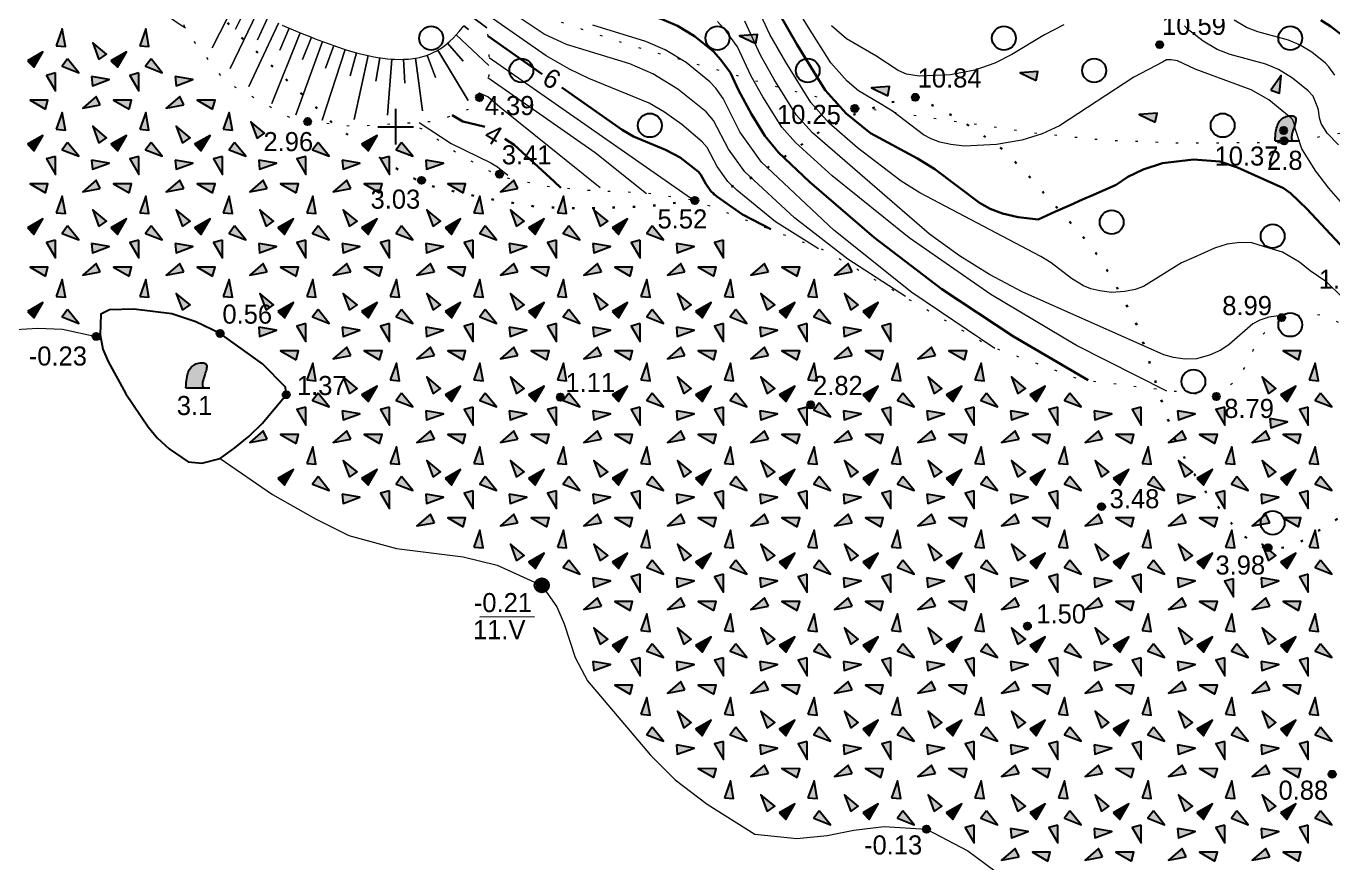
# Model space of a CAD drawing. Header units: feet. Extents: x 4395049 to 4395355, y 4911947 to 4912105.
# Drawn here: x 4395134.5 to 4395189.3, y 4911969.2 to 4912004.2 of the extents above; entities that cross this region are included whole.
import ezdxf
from ezdxf.enums import TextEntityAlignment as Align

# ---------------------------------------------------------------- set-up
doc = ezdxf.new("R2010")
doc.units = ezdxf.units.FT
doc.header["$MEASUREMENT"] = 0
doc.linetypes.add('g5_366', pattern=[0.85, 0.1, -0.75])
doc.layers.get('0').update_dxf_attribs({"color": 10, "linetype": 'CONTINUOUS', "lineweight": 0})
for name, color, linetype in [('02_Сетка', 7, 'CONTINUOUS'), ('11_Гидрография', 7, 'CONTINUOUS'), ('12_Рельеф', 7, 'CONTINUOUS'), ('13_Растительность', 7, 'CONTINUOUS'), ('19_Горизонтали', 7, 'CONTINUOUS'), ('61_Отметки высоты поверхности', 7, 'CONTINUOUS'), ('62_Отметки высот уреза воды и дна водоемов', 7, 'CONTINUOUS')]:
    doc.layers.add(name, color=color, linetype=linetype)
doc.styles.add('LIKE11', font='bm431.shx')
doc.styles.add('LIKE17', font='d431.shx')
doc.styles.add('LIKE36', font='pragmai.shx')

# ---------------------------------------------------------------- blocks, each defined once
blk = doc.blocks.new('g5_346')
blk.add_hatch(color=0).paths.add_polyline_path([(-0.375, 0), (-0.369, 0.104), (-0.361, 0.21), (-0.353, 0.299), (-0.341, 0.389), (-0.328, 0.465), (-0.313, 0.536), (-0.295, 0.599), (-0.276, 0.655), (-0.253, 0.71), (-0.224, 0.764), (-0.188, 0.818), (-0.144, 0.87), (-0.104, 0.907), (-0.06, 0.94), (-0.01, 0.971), (0.039, 0.993), (0.092, 1.013), (0.153, 1.029), (0.218, 1.041), (0.265, 1.046), (0.312, 1.046), (0.366, 1.041), (0.408, 1.029), (0.443, 1.011), (0.469, 0.986), (0.478, 0.971), (0.49, 0.941), (0.495, 0.904), (0.496, 0.872), (0.492, 0.833), (0.482, 0.774), (0.466, 0.712), (0.449, 0.654), (0.432, 0.601), (0.417, 0.553), (0.396, 0.489), (0.372, 0.417), (0.356, 0.362), (0.343, 0.318), (0.331, 0.269), (0.321, 0.221), (0.316, 0.188), (0.313, 0.153), (0.312, 0.121), (0.314, 0.093), (0.32, 0.067), (0.328, 0.047), (0.338, 0.029), (0.352, 0.015), (0.368, 0.004), (0.375, 0)])
at = {"color": 0}
for points in [[(-0.375, 0), (-0.369, 0.104), (-0.361, 0.21), (-0.353, 0.299), (-0.341, 0.389), (-0.328, 0.465), (-0.313, 0.536), (-0.295, 0.599), (-0.276, 0.655), (-0.253, 0.71), (-0.224, 0.764), (-0.188, 0.818), (-0.144, 0.87), (-0.104, 0.907), (-0.06, 0.94), (-0.01, 0.971), (0.039, 0.993), (0.092, 1.013), (0.153, 1.029), (0.218, 1.041), (0.265, 1.046), (0.312, 1.046), (0.366, 1.041), (0.408, 1.029), (0.443, 1.011), (0.469, 0.986), (0.478, 0.971), (0.49, 0.941), (0.495, 0.904), (0.496, 0.872), (0.492, 0.833), (0.482, 0.774), (0.466, 0.712), (0.449, 0.654), (0.432, 0.601), (0.417, 0.553), (0.396, 0.489), (0.372, 0.417), (0.356, 0.362), (0.343, 0.318), (0.331, 0.269), (0.321, 0.221), (0.316, 0.188), (0.313, 0.153), (0.312, 0.121), (0.314, 0.093), (0.32, 0.067), (0.328, 0.047), (0.338, 0.029), (0.352, 0.015), (0.368, 0.004), (0.375, 0)], [(-0.375, 0), (0.375, 0)], [(0.375, 0), (0.625, 0)]]:
    blk.add_lwpolyline(points, dxfattribs=at)
blk = doc.blocks.new('g5_368')
at = {"color": 92}
blk.add_circle((0, 0), 0.5, dxfattribs=at)
blk = doc.blocks.new('g5_348a')
blk.add_hatch(color=0).paths.add_polyline_path([(0.75, 0), (0.649, 0.375), (0, 0)])
at = {"color": 0}
blk.add_lwpolyline([(0.75, 0), (0.649, 0.375), (0, 0)], close=True, dxfattribs=at)
blk = doc.blocks.new('g5_330')
blk.add_hatch(color=0).paths.add_polyline_path([(-0.15, 0, 1), (0.15, 0, 1)])
at = {"color": 0}
blk.add_circle((0, 0), 0.15, dxfattribs=at)
blk = doc.blocks.new('g5_213')
h = blk.add_hatch(color=255)
edge = h.paths.add_edge_path()
edge.add_arc((0, 0), 0.263, 0, 360)
at = {"color": 92}
blk.add_circle((0, 0), 0.3, dxfattribs=at)
blk = doc.blocks.new('g5_012')
at = {"color": 92}
for points in [[(0, -1.5), (0, 1.5)], [(-1.5, 0), (1.5, 0)]]:
    blk.add_lwpolyline(points, dxfattribs=at)

msp = doc.modelspace()

# ---------------------------------------------------------------- linework, layer by layer
at = {"layer": '11_Гидрография', "color": 92, "linetype": 'Continuous', "lineweight": 20, "flags": 128}
for points in [[(4395094.139, 4912009.823), (4395098.169, 4912009.83), (4395099.396, 4912009.767), (4395101.117, 4912009.586), (4395107.955, 4912007.664), (4395110.351, 4912006.789), (4395116.843, 4912003.9), (4395120.98, 4912001.182), (4395126.24, 4911996.974), (4395127.572, 4911995.685), (4395129.19, 4911993.809), (4395130.143, 4911992.911), (4395131.634, 4911991.831), (4395133.047, 4911991.529), (4395134.086, 4911991.499), (4395135.001, 4911991.558), (4395136.039, 4911991.525), (4395137.45, 4911991.216), (4395137.659, 4911991.058)], [(4395142.639, 4911986.101), (4395144.843, 4911984.592), (4395146.641, 4911983.575), (4395148.038, 4911982.879), (4395150.04, 4911982.325), (4395152.822, 4911981.981), (4395154.246, 4911981.63), (4395156.122, 4911980.787), (4395156.747, 4911979.893), (4395157.064, 4911979.182), (4395157.522, 4911977.765), (4395158.034, 4911976.792), (4395160.678, 4911973.679), (4395161.712, 4911972.639), (4395163.046, 4911971.618), (4395165.052, 4911970.373), (4395166.815, 4911970.191), (4395168.084, 4911970.309), (4395169.19, 4911970.54), (4395170.465, 4911970.691), (4395172.239, 4911970.575), (4395173.98, 4911969.662), (4395175.109, 4911968.826)]]:
    msp.add_lwpolyline(points, dxfattribs=at)
at = {"layer": '11_Гидрография', "color": 7, "linetype": 'Continuous', "lineweight": 20, "flags": 128}
msp.add_lwpolyline([(4395153.523, 4911979.476), (4395155.821, 4911979.481)], dxfattribs=at)
at = {"layer": '12_Рельеф', "color": 7, "linetype": 'g5_366', "lineweight": 20, "flags": 128}
for points in [[(4395133.763, 4912020.132), (4395131.967, 4912019.231), (4395131.318, 4912018.322), (4395131.24, 4912017.27), (4395131.186, 4912016.402), (4395131.709, 4912015.034), (4395132.553, 4912013.944), (4395134.419, 4912012.902), (4395136.99, 4912012.264), (4395138.197, 4912011.739), (4395138.726, 4912010.991), (4395139.053, 4912009.702), (4395139.609, 4912006.995), (4395141.402, 4912003.746), (4395142.847, 4912001.902), (4395145.711, 4912000.303), (4395148.239, 4912000.019), (4395151.748, 4912000.238), (4395153.129, 4912000.767), (4395153.916, 4912002.134), (4395153.916, 4912003.295), (4395153.715, 4912005.451)], [(4395153.715, 4912005.451), (4395159.955, 4912003.372), (4395166.273, 4912001.589), (4395169.461, 4912000.809), (4395176.996, 4911999.713), (4395179.713, 4911999.44), (4395182.867, 4911999.323), (4395187.311, 4911999.341), (4395190.398, 4911999.868), (4395191.489, 4912000.143), (4395194.423, 4912001.222), (4395195.444, 4912001.989), (4395196.607, 4912003.286), (4395197.292, 4912003.873), (4395198.408, 4912004.457), (4395200.063, 4912004.249), (4395200.634, 4912004.044), (4395201.199, 4912003.658), (4395201.885, 4912003.008), (4395201.123, 4912000.879), (4395200.109, 4911999.592), (4395198.932, 4911998.614), (4395197.68, 4911997.409), (4395196.442, 4911995.443), (4395196.055, 4911993.348), (4395196.013, 4911992.581), (4395196.152, 4911991.728), (4395196.534, 4911990.581), (4395197.901, 4911989.933), (4395198.958, 4911989.717), (4395201.08, 4911989.702), (4395202.611, 4911989.465), (4395212.57, 4911986.127), (4395222.397, 4911982.401), (4395227.261, 4911980.392)], [(4395227.057, 4911971.407), (4395219.829, 4911971.791), (4395215.03, 4911972.264), (4395209.812, 4911973.075), (4395208.274, 4911973.514), (4395206.176, 4911974.332), (4395204.642, 4911975.751), (4395203.728, 4911976.942), (4395203.022, 4911978.058), (4395202.108, 4911979.249), (4395200.574, 4911980.668), (4395198.452, 4911981.344), (4395196.833, 4911981.51), (4395195.401, 4911981.543), (4395193.837, 4911981.819), (4395191.821, 4911982.712), (4395190.865, 4911984.399), (4395190.367, 4911985.687), (4395190.135, 4911986.885), (4395189.687, 4911990.248), (4395189.711, 4911990.599), (4395189.838, 4911991.067), (4395189.858, 4911991.311), (4395189.791, 4911991.647), (4395189.189, 4911991.952), (4395188.726, 4911992.107), (4395188.297, 4911992.146), (4395187.121, 4911992.002), (4395186.335, 4911991.297), (4395185.921, 4911990.637), (4395185.628, 4911989.998), (4395185.2, 4911989.358), (4395184.386, 4911988.697), (4395178.707, 4911989.393), (4395174.874, 4911990.805), (4395167.979, 4911994.807), (4395162.534, 4911996.91), (4395160.511, 4911997.214), (4395157.79, 4911997.343), (4395156.346, 4911997.491), (4395154.349, 4911997.912), (4395152.745, 4911998.779), (4395151.232, 4911999.81), (4395150.667, 4912000.161)]]:
    msp.add_lwpolyline(points, dxfattribs=at)
at = {"layer": '12_Рельеф', "color": 7, "linetype": 'Continuous', "lineweight": 20, "ltscale": 0.5, "flags": 128}
for points in [[(4395143.294, 4912005.211), (4395142.31, 4912003.301), (4395143.294, 4912005.211)], [(4395143.738, 4912004.982), (4395143.291, 4912004.088), (4395143.738, 4912004.982)], [(4395144.183, 4912004.754), (4395143.061, 4912002.438), (4395144.183, 4912004.754)], [(4395145.088, 4912004.329), (4395143.844, 4912001.679), (4395145.088, 4912004.329)], [(4395144.635, 4912004.541), (4395144.21, 4912003.636), (4395144.635, 4912004.541)], [(4395153.157, 4912004.622), (4395153.814, 4912004.14), (4395153.157, 4912004.622)], [(4395145.245, 4912004.255), (4395145.544, 4912004.125), (4395145.146, 4912003.208), (4395145.544, 4912004.125), (4395145.878, 4912003.98), (4395146.004, 4912003.929), (4395144.808, 4912000.967), (4395146.004, 4912003.929), (4395146.468, 4912003.742), (4395146.094, 4912002.814), (4395146.468, 4912003.742), (4395146.627, 4912003.678), (4395146.936, 4912003.565), (4395145.813, 4912000.489), (4395146.936, 4912003.565), (4395147.405, 4912003.393), (4395147.062, 4912002.454), (4395147.405, 4912003.393), (4395147.52, 4912003.352), (4395147.88, 4912003.236), (4395146.926, 4912000.268), (4395147.88, 4912003.236), (4395148.007, 4912003.195), (4395148.36, 4912003.097), (4395148.092, 4912002.133), (4395148.36, 4912003.097), (4395148.528, 4912003.05), (4395148.846, 4912002.98), (4395148.254, 4912000.303), (4395148.846, 4912002.98), (4395149.082, 4912002.928), (4395149.337, 4912002.885), (4395149.172, 4912001.899), (4395149.337, 4912002.885), (4395149.365, 4912002.88), (4395149.654, 4912002.844), (4395149.834, 4912002.831), (4395149.658, 4912000.481), (4395149.834, 4912002.831), (4395149.947, 4912002.822), (4395150.244, 4912002.817), (4395150.333, 4912002.822), (4395150.384, 4912001.823), (4395150.333, 4912002.822), (4395150.544, 4912002.833), (4395150.83, 4912002.87), (4395151.119, 4912000.669), (4395150.83, 4912002.87), (4395150.844, 4912002.872), (4395150.992, 4912002.902), (4395151.14, 4912002.939), (4395151.287, 4912002.985), (4395151.314, 4912002.995), (4395151.663, 4912002.058), (4395151.314, 4912002.995), (4395151.433, 4912003.039), (4395151.577, 4912003.103), (4395151.719, 4912003.177), (4395151.766, 4912003.205), (4395153.037, 4912001.1), (4395151.766, 4912003.205), (4395151.86, 4912003.261), (4395151.998, 4912003.357), (4395152.134, 4912003.462), (4395152.173, 4912003.495), (4395152.825, 4912002.737), (4395152.173, 4912003.495), (4395152.269, 4912003.578), (4395152.402, 4912003.704), (4395152.532, 4912003.843), (4395153.904, 4912002.562), (4395152.532, 4912003.843), (4395152.666, 4912003.987), (4395152.857, 4912004.222), (4395153.051, 4912004.064), (4395152.857, 4912004.222)]]:
    msp.add_lwpolyline(points, dxfattribs=at)
at = {"layer": '12_Рельеф', "color": 250, "linetype": 'Continuous', "elevation": 0.562}
msp.add_lwpolyline([(4395142.642, 4911991.339), (4395141.629, 4911991.831), (4395140.624, 4911992.157), (4395139.03, 4911992.352), (4395138.006, 4911992.326), (4395137.652, 4911992.148), (4395137.618, 4911991.285), (4395137.728, 4911990.679), (4395137.959, 4911990.17), (4395138.693, 4911988.807), (4395139.627, 4911987.427), (4395140.005, 4911986.962), (4395140.515, 4911986.508), (4395141.3, 4911985.96), (4395141.873, 4911985.911), (4395142.639, 4911986.101), (4395143.265, 4911986.546), (4395143.856, 4911987.036), (4395144.412, 4911987.57), (4395145.416, 4911988.772), (4395145.384, 4911989.087), (4395144.423, 4911990.07)], close=True, dxfattribs=at)
at = {"layer": '13_Растительность', "color": 92, "linetype": 'g5_366', "lineweight": 30, "elevation": 20.917, "flags": 128}
msp.add_lwpolyline([(4395271.786, 4911987.99), (4395271.436, 4911986.637), (4395271.164, 4911985.278), (4395270.971, 4911983.914), (4395270.856, 4911982.545), (4395270.801, 4911981.51), (4395270.82, 4911981.169), (4395271.091, 4911980.145), (4395271.633, 4911978.808), (4395272.606, 4911977.219), (4395273.53, 4911975.878), (4395273.959, 4911974.964), (4395274.197, 4911974.261), (4395274.495, 4911972.861), (4395274.494, 4911972.434), (4395274.4, 4911971.841), (4395274.213, 4911971.647), (4395274.059, 4911971.534), (4395273.485, 4911971.251), (4395272.762, 4911970.911), (4395272.076, 4911970.78), (4395271.271, 4911970.818), (4395270.631, 4911970.852), (4395270.443, 4911970.89), (4395270.19, 4911970.984), (4395269.843, 4911971.392), (4395269.635, 4911971.711), (4395269.178, 4911972.892), (4395269.021, 4911973.814), (4395268.975, 4911974.504), (4395269.037, 4911976.014), (4395268.908, 4911977.223), (4395268.817, 4911977.613), (4395268.353, 4911978.795), (4395268.138, 4911979.107), (4395267.772, 4911979.496), (4395266.961, 4911979.658), (4395266.373, 4911979.679), (4395264.427, 4911979.346), (4395263.096, 4911978.992), (4395262.147, 4911978.634), (4395260.391, 4911977.65), (4395259.076, 4911976.809), (4395258.05, 4911976.231), (4395254.867, 4911974.897), (4395249.22, 4911973.312), (4395247.333, 4911972.891), (4395241.967, 4911972.03), (4395240.317, 4911971.944), (4395238.566, 4911971.943), (4395237.991, 4911971.988), (4395236.399, 4911972.377), (4395235.249, 4911972.746), (4395234.3, 4911973.13), (4395232.835, 4911973.868), (4395231.823, 4911974.521), (4395231.077, 4911975.302), (4395230.587, 4911975.931), (4395229.884, 4911977.092), (4395229.341, 4911978.15), (4395228.586, 4911979.253), (4395227.868, 4911980.061), (4395227.246, 4911980.546), (4395226.382, 4911980.829), (4395225.754, 4911980.981), (4395223.636, 4911981.174), (4395222.065, 4911981.064), (4395220.916, 4911980.899), (4395218.524, 4911980.404), (4395217.011, 4911980.313), (4395215.899, 4911980.373), (4395213.816, 4911980.765), (4395213.234, 4911981.015), (4395212.48, 4911981.488), (4395212.304, 4911981.907), (4395212.225, 4911982.22), (4395212.201, 4911983.301), (4395212.325, 4911984.076), (4395212.475, 4911984.636), (4395212.95, 4911985.816), (4395213.219, 4911986.825), (4395213.271, 4911987.165), (4395213.276, 4911988.244), (4395213.217, 4911988.565), (4395213.086, 4911989.004), (4395212.792, 4911989.335), (4395212.555, 4911989.543), (4395211.675, 4911990.107), (4395210.554, 4911990.721), (4395209.469, 4911991.054), (4395207.155, 4911991.581), (4395206.383, 4911991.708), (4395202.183, 4911991.82), (4395200.677, 4911991.694), (4395198.966, 4911991.355), (4395197.17, 4911990.942), (4395196.599, 4911990.738), (4395195.426, 4911989.99), (4395193.982, 4911988.763), (4395192.424, 4911986.875), (4395191.169, 4911985.127), (4395190.229, 4911984.183), (4395189.464, 4911983.572), (4395187.861, 4911982.577), (4395187.33, 4911982.395), (4395186.552, 4911982.265), (4395185.771, 4911982.687), (4395185.274, 4911983.077), (4395183.928, 4911984.718), (4395183.129, 4911985.969), (4395182.635, 4911986.946), (4395181.92, 4911989.007), (4395181.443, 4911990.629), (4395180.996, 4911991.824), (4395179.987, 4911993.704), (4395179.129, 4911995.021), (4395176.361, 4911998.112), (4395175.303, 4911999.165), (4395173.911, 4912000.115), (4395172.72, 4912000.803), (4395172.335, 4912000.963), (4395171.774, 4912001.131), (4395171.158, 4912001.089), (4395170.725, 4912001.019), (4395169.346, 4912000.577), (4395167.748, 4911999.776), (4395166.439, 4911998.831), (4395164.881, 4911997.842), (4395163.552, 4911997.242), (4395162.534, 4911996.91), (4395160.467, 4911996.652), (4395157.632, 4911996.574), (4395155.867, 4911996.649), (4395153.859, 4911996.983), (4395151.758, 4911997.433), (4395151.085, 4911997.652), (4395149.781, 4911998.391), (4395148.112, 4911999.568), (4395147.402, 4912000.113), (4395143.311, 4912003.95), (4395142.164, 4912005.219), (4395140.638, 4912007.081), (4395139.946, 4912008.767), (4395139.28, 4912010.814), (4395138.676, 4912012.08), (4395137.923, 4912013.072), (4395136.684, 4912014.059), (4395135.742, 4912014.64), (4395134.304, 4912015.345), (4395132.478, 4912016.377), (4395131.46, 4912016.766), (4395130.007, 4912016.781), (4395129.319, 4912016.925), (4395127.956, 4912017.398), (4395126.755, 4912017.947), (4395125.411, 4912019.24), (4395124.115, 4912020.416), (4395122.864, 4912021.239), (4395120.604, 4912022.483), (4395119.592, 4912023.625), (4395119.237, 4912024.35), (4395116.664, 4912026.701), (4395116.363, 4912026.931), (4395115.364, 4912028.426), (4395114.457, 4912029.978), (4395113.643, 4912031.585), (4395112.922, 4912033.249), (4395112.293, 4912034.969)], dxfattribs=at)
at = {"layer": '19_Горизонтали', "color": 32, "linetype": 'Continuous', "lineweight": 20, "flags": 128}
for points, elevation in [([(4395134.532, 4912012.874), (4395134.56, 4912012.839), (4395135.306, 4912011.874), (4395139.027, 4912005.96), (4395139.232, 4912005.529), (4395139.284, 4912005.464), (4395140.111, 4912004.867), (4395140.965, 4912004.273), (4395141.188, 4912004.133)], 3.5), ([(4395189.595, 4911996.871), (4395189.096, 4911997.425), (4395188.56, 4911998.14), (4395187.972, 4911999.077), (4395187.692, 4911999.929), (4395187.648, 4912000.131), (4395187.571, 4912000.302), (4395187.525, 4912000.353), (4395186.581, 4912001.119), (4395185.842, 4912001.539), (4395183.503, 4912002.403), (4395182.761, 4912002.76), (4395182.487, 4912002.798), (4395182.298, 4912002.796), (4395182.13, 4912002.703), (4395180.925, 4912002.07), (4395177.814, 4912000.039), (4395177.089, 4911999.695), (4395176.235, 4911999.431), (4395175.177, 4911999.256), (4395173.84, 4911999.177), (4395173.257, 4911999.249), (4395172.797, 4911999.355), (4395172.43, 4911999.493), (4395172.121, 4911999.663), (4395170.816, 4912000.643), (4395170.309, 4912000.959), (4395169.389, 4912001.496), (4395168.915, 4912001.899), (4395168.234, 4912002.667), (4395167.302, 4912004.159), (4395165.631, 4912006.864)], 10.5), ([(4395189.617, 4911992.906), (4395189.022, 4911993.484), (4395188.317, 4911993.961), (4395187.866, 4911994.318), (4395187.159, 4911994.741), (4395186.356, 4911994.987), (4395185.871, 4911995.136), (4395185.376, 4911995.153), (4395184.835, 4911995.084), (4395184.31, 4911994.906), (4395183.447, 4911994.524), (4395182.93, 4911994.299), (4395181.336, 4911993.305), (4395180.988, 4911993.18), (4395180.553, 4911993.095), (4395179.999, 4911993.057), (4395179.508, 4911993.118), (4395179.122, 4911993.209), (4395178.814, 4911993.327), (4395178.319, 4911993.643), (4395177.458, 4911994.295), (4395177.028, 4911994.556), (4395171.965, 4911997.227), (4395171.182, 4911997.714), (4395169.345, 4911999.115), (4395168.168, 4912000.146), (4395167.391, 4912001.008), (4395166.344, 4912002.702), (4395165.679, 4912003.864), (4395164.925, 4912005.501)], 9.5), ([(4395167.711, 4911994.877), (4395165.92, 4911996.012), (4395164.297, 4911997.341), (4395163.917, 4911997.704), (4395163.469, 4911998.332), (4395163.056, 4911999.121), (4395162.844, 4911999.367), (4395161.996, 4912000.085), (4395161.27, 4912000.606), (4395160.627, 4912000.979), (4395158.096, 4912002.013), (4395157.278, 4912002.411), (4395156.308, 4912002.966), (4395153.783, 4912004.727)], 6.5), ([(4395171.355, 4911992.889), (4395168.95, 4911994.447), (4395166.707, 4911996.188), (4395164.626, 4911998.111), (4395163.948, 4911999.061), (4395163.323, 4912000.253), (4395163.003, 4912000.625), (4395161.82, 4912001.577), (4395160.77, 4912002.213), (4395159.814, 4912002.625), (4395157.16, 4912003.438), (4395156.227, 4912003.873), (4395155.209, 4912004.545)], 7), ([(4395182.305, 4911988.923), (4395178.527, 4911990.83), (4395174.933, 4911992.969), (4395171.522, 4911995.34), (4395168.295, 4911997.944), (4395166.751, 4911999.332), (4395166.174, 4911999.982), (4395165.385, 4912001.246), (4395164.888, 4912002.115), (4395164.324, 4912003.341), (4395163.852, 4912003.996), (4395163.48, 4912004.4)], 8.5), ([(4395187.185, 4911992.01), (4395187.122, 4911992.065), (4395187.083, 4911992.086), (4395186.586, 4911992.02), (4395186.206, 4911991.902), (4395185.911, 4911991.742), (4395184.929, 4911990.871), (4395184.572, 4911990.644), (4395184.106, 4911990.434), (4395183.559, 4911990.277), (4395183.079, 4911990.256), (4395182.593, 4911990.331), (4395182.192, 4911990.444), (4395176.251, 4911993.083), (4395174.882, 4911993.811), (4395173.627, 4911994.59), (4395172.372, 4911995.497), (4395167.459, 4911999.739), (4395166.78, 4912000.493), (4395165.865, 4912001.974), (4395165.284, 4912002.989), (4395164.624, 4912004.421)], 9), ([(4395189.352, 4912002.16), (4395189.097, 4912002.509), (4395188.955, 4912002.661), (4395188.383, 4912003.12), (4395187.876, 4912003.424), (4395187.415, 4912003.617), (4395186.119, 4912003.969), (4395185.654, 4912004.157), (4395185.139, 4912004.454)], 11.5), ([(4395175.107, 4911990.711), (4395171.62, 4911993.06), (4395168.362, 4911995.662), (4395165.334, 4911998.518), (4395164.427, 4911999.789), (4395163.722, 4912001.18), (4395163.409, 4912001.615), (4395163.162, 4912001.884), (4395162.168, 4912002.683), (4395161.286, 4912003.217), (4395160.483, 4912003.564), (4395158.254, 4912004.246)], 7.5), ([(4395178.001, 4912004.262), (4395177.182, 4912003.852), (4395175.811, 4912003.018), (4395175.102, 4912002.653), (4395174.273, 4912002.36), (4395173.246, 4912002.171), (4395171.941, 4912002.113), (4395171.407, 4912002.205), (4395171.057, 4912002.35), (4395170.114, 4912002.967), (4395168.888, 4912003.677), (4395168.26, 4912004.217)], 11), ([(4395189.503, 4911999.235), (4395189.027, 4911999.732), (4395188.781, 4912000.129), (4395188.705, 4912000.364), (4395188.67, 4912000.691), (4395188.64, 4912000.787), (4395188.437, 4912001.274), (4395188.24, 4912001.507), (4395187.579, 4912002.037), (4395186.993, 4912002.388), (4395186.461, 4912002.612), (4395184.964, 4912003.019), (4395184.426, 4912003.236), (4395183.832, 4912003.578), (4395183.16, 4912004.096), (4395183.052, 4912004.222)], 11), ([(4395162.426, 4911996.918), (4395162.443, 4911996.922), (4395162.436, 4911996.952), (4395162.346, 4911996.999), (4395153.916, 4912002.88)], 5.5), ([(4395160.508, 4911997.182), (4395158.353, 4911998.907), (4395153.862, 4912002.04)], 5), ([(4395158.574, 4911997.443), (4395154.361, 4912000.815), (4395153.862, 4912001.246), (4395153.518, 4912001.402), (4395153.494, 4912001.401)], 4.5), ([(4395150.981, 4912000.177), (4395152.328, 4911999.293), (4395153.992, 4911998.48), (4395154.27, 4911998.312), (4395154.705, 4911997.964)], 3.5)]:
    msp.add_lwpolyline(points, dxfattribs=dict(at, elevation=elevation))
at = {"layer": '19_Горизонтали', "color": 32, "linetype": 'Continuous', "lineweight": 30, "flags": 128}
for points, elevation in [([(4395179.018, 4911989.387), (4395175.881, 4911991.208), (4395172.889, 4911993.2), (4395170.042, 4911995.362), (4395167.339, 4911997.695), (4395166.042, 4911998.925), (4395165.469, 4911999.612), (4395164.906, 4912000.517), (4395164.362, 4912001.525), (4395164.023, 4912002.26), (4395163.63, 4912002.806), (4395163.321, 4912003.142), (4395162.516, 4912003.789), (4395161.802, 4912004.222), (4395161.152, 4912004.502), (4395159.347, 4912005.055), (4395158.712, 4912005.351), (4395158.642, 4912005.4)], 8), ([(4395190.377, 4911994.216), (4395188.178, 4911996.562), (4395187.488, 4911997.22), (4395187.197, 4911997.418), (4395185.987, 4911997.965), (4395185.267, 4911998.292), (4395184.535, 4911998.543), (4395183.432, 4911998.623), (4395182.13, 4911998.47), (4395181.315, 4911998.207), (4395180.684, 4911997.899), (4395180.182, 4911997.569), (4395179.244, 4911997.151), (4395178.774, 4911996.943), (4395178.255, 4911996.711), (4395177.649, 4911996.442), (4395176.919, 4911996.117), (4395176.084, 4911996.215), (4395175.428, 4911996.365), (4395174.903, 4911996.565), (4395174.463, 4911996.813), (4395172.595, 4911998.224), (4395171.864, 4911998.668), (4395169.893, 4911999.733), (4395168.876, 4912000.553), (4395168.002, 4912001.524), (4395166.823, 4912003.431), (4395166.075, 4912004.738)], 10), ([(4395189.669, 4912003.815), (4395189.186, 4912004.202), (4395188.758, 4912004.459)], 12), ([(4395156.14, 4912002.205), (4395153.87, 4912003.789)], 6), ([(4395165.724, 4911995.711), (4395164.529, 4911996.315), (4395163.458, 4911997.081), (4395163.209, 4911997.297), (4395162.99, 4911997.604), (4395162.788, 4911997.989), (4395162.685, 4911998.109), (4395161.917, 4911998.713), (4395161.31, 4911999.03), (4395159.969, 4911999.594), (4395159.496, 4911999.865), (4395156.955, 4912001.637)], 6), ([(4395152.367, 4912000.475), (4395152.81, 4912000.223), (4395153.697, 4912000.005), (4395153.734, 4911999.989)], 4), ([(4395154.577, 4911999.487), (4395154.969, 4911999.245), (4395156.639, 4911997.703), (4395156.919, 4911997.434)], 4)]:
    msp.add_lwpolyline(points, dxfattribs=dict(at, elevation=elevation))

# ---------------------------------------------------------------- block references
at = {"layer": '02_Сетка', "linetype": 'Continuous', "lineweight": 20, "xscale": 0.5, "yscale": 0.5, "zscale": 0.5}
msp.add_blockref('g5_012', (4395150, 4912000), dxfattribs=at)
at = {"layer": '12_Рельеф', "color": 7, "linetype": 'Continuous', "lineweight": 20}
for p, rotation in [((4395136.03, 4912004.095), 249.9999999999999), ((4395139.53, 4912004.095), 249.9999999999999), ((4395137.305, 4912003.515), 290.56), ((4395135.22, 4912003.135), 209.7399999999999), ((4395136.72, 4912002.26), 128.91), ((4395138.72, 4912003.135), 209.7399999999999), ((4395140.22, 4912002.26), 128.91), ((4395135.74, 4912001.5), 90), ((4395138, 4912001.975), 170.11), ((4395139.24, 4912001.5), 90), ((4395141.5, 4912001.975), 170.11), ((4395134.68, 4912001.11), 329.91), ((4395136.885, 4912000.775), 10.62), ((4395138.18, 4912001.11), 329.91), ((4395140.385, 4912000.775), 10.62), ((4395141.68, 4912001.11), 329.91), ((4395136.03, 4912000.595), 249.9999999999999), ((4395139.53, 4912000.595), 249.9999999999999), ((4395143.03, 4912000.595), 249.9999999999999), ((4395137.305, 4912000.015), 290.56), ((4395140.805, 4912000.015), 290.56), ((4395143.927, 4912000.208), 290.56), ((4395135.22, 4911999.635), 209.7399999999999), ((4395138.72, 4911999.635), 209.7399999999999), ((4395142.22, 4911999.635), 209.7399999999999), ((4395149.22, 4911999.635), 209.7399999999999), ((4395136.72, 4911998.76), 128.91), ((4395140.22, 4911998.76), 128.91), ((4395143.72, 4911998.76), 128.91), ((4395147.22, 4911998.76), 128.91), ((4395150.72, 4911998.76), 128.91), ((4395135.74, 4911998), 90), ((4395138, 4911998.475), 170.11), ((4395139.24, 4911998), 90), ((4395141.5, 4911998.475), 170.11), ((4395142.74, 4911998), 90), ((4395145, 4911998.475), 170.11), ((4395146.24, 4911998), 90), ((4395148.5, 4911998.475), 170.11), ((4395149.74, 4911998), 90), ((4395152, 4911998.475), 170.11), ((4395134.68, 4911997.61), 329.91), ((4395136.885, 4911997.275), 10.62), ((4395138.18, 4911997.61), 329.91), ((4395140.385, 4911997.275), 10.62), ((4395141.68, 4911997.61), 329.91), ((4395143.885, 4911997.275), 10.62), ((4395145.18, 4911997.61), 329.91), ((4395147.385, 4911997.275), 10.62), ((4395148.68, 4911997.61), 329.91), ((4395152.18, 4911997.61), 329.91), ((4395154.385, 4911997.275), 10.62), ((4395136.03, 4911997.095), 249.9999999999999), ((4395137.305, 4911996.515), 290.56), ((4395139.53, 4911997.095), 249.9999999999999), ((4395140.805, 4911996.515), 290.56), ((4395143.03, 4911997.095), 249.9999999999999), ((4395144.305, 4911996.515), 290.56), ((4395146.53, 4911997.095), 249.9999999999999), ((4395147.805, 4911996.515), 290.56), ((4395151.305, 4911996.515), 290.56), ((4395153.53, 4911997.095), 249.9999999999999), ((4395154.805, 4911996.515), 290.56), ((4395157.03, 4911997.095), 249.9999999999999), ((4395158.305, 4911996.515), 290.56), ((4395135.22, 4911996.135), 209.7399999999999), ((4395138.72, 4911996.135), 209.7399999999999), ((4395142.22, 4911996.135), 209.7399999999999), ((4395145.72, 4911996.135), 209.7399999999999), ((4395149.22, 4911996.135), 209.7399999999999), ((4395152.72, 4911996.135), 209.7399999999999), ((4395156.22, 4911996.135), 209.7399999999999), ((4395159.72, 4911996.135), 209.7399999999999), ((4395136.72, 4911995.26), 128.91), ((4395140.22, 4911995.26), 128.91), ((4395143.72, 4911995.26), 128.91), ((4395147.22, 4911995.26), 128.91), ((4395150.72, 4911995.26), 128.91), ((4395154.22, 4911995.26), 128.91), ((4395157.72, 4911995.26), 128.91), ((4395161.22, 4911995.26), 128.91), ((4395135.74, 4911994.5), 90), ((4395138, 4911994.975), 170.11), ((4395139.24, 4911994.5), 90), ((4395141.5, 4911994.975), 170.11), ((4395142.74, 4911994.5), 90), ((4395145, 4911994.975), 170.11), ((4395146.24, 4911994.5), 90), ((4395148.5, 4911994.975), 170.11), ((4395149.74, 4911994.5), 90), ((4395152, 4911994.975), 170.11), ((4395153.24, 4911994.5), 90), ((4395155.5, 4911994.975), 170.11), ((4395156.74, 4911994.5), 90), ((4395159, 4911994.975), 170.11), ((4395160.24, 4911994.5), 90), ((4395162.5, 4911994.975), 170.11), ((4395163.74, 4911994.5), 90), ((4395134.68, 4911994.11), 329.91), ((4395136.885, 4911993.775), 10.62), ((4395138.18, 4911994.11), 329.91), ((4395140.385, 4911993.775), 10.62), ((4395141.68, 4911994.11), 329.91), ((4395143.885, 4911993.775), 10.62), ((4395145.18, 4911994.11), 329.91), ((4395147.385, 4911993.775), 10.62), ((4395148.68, 4911994.11), 329.91), ((4395150.885, 4911993.775), 10.62), ((4395152.18, 4911994.11), 329.91), ((4395154.385, 4911993.775), 10.62), ((4395155.68, 4911994.11), 329.91), ((4395157.885, 4911993.775), 10.62), ((4395159.18, 4911994.11), 329.91), ((4395161.385, 4911993.775), 10.62), ((4395162.68, 4911994.11), 329.91), ((4395164.885, 4911993.775), 10.62), ((4395166.18, 4911994.11), 329.91), ((4395168.385, 4911993.775), 10.62), ((4395136.03, 4911993.595), 249.9999999999999), ((4395139.53, 4911993.595), 249.9999999999999), ((4395143.03, 4911993.595), 249.9999999999999), ((4395146.53, 4911993.595), 249.9999999999999), ((4395150.03, 4911993.595), 249.9999999999999), ((4395153.53, 4911993.595), 249.9999999999999), ((4395157.03, 4911993.595), 249.9999999999999), ((4395160.53, 4911993.595), 249.9999999999999), ((4395164.03, 4911993.595), 249.9999999999999), ((4395167.53, 4911993.595), 249.9999999999999), ((4395140.805, 4911993.015), 290.56), ((4395144.305, 4911993.015), 290.56), ((4395147.805, 4911993.015), 290.56), ((4395151.305, 4911993.015), 290.56), ((4395154.805, 4911993.015), 290.56), ((4395158.305, 4911993.015), 290.56), ((4395161.805, 4911993.015), 290.56), ((4395165.305, 4911993.015), 290.56), ((4395168.805, 4911993.015), 290.56), ((4395135.22, 4911992.635), 209.7399999999999), ((4395136.72, 4911991.76), 128.91), ((4395145.72, 4911992.635), 209.7399999999999), ((4395147.22, 4911991.76), 128.91), ((4395149.22, 4911992.635), 209.7399999999999), ((4395150.72, 4911991.76), 128.91), ((4395152.72, 4911992.635), 209.7399999999999), ((4395154.22, 4911991.76), 128.91), ((4395156.22, 4911992.635), 209.7399999999999), ((4395157.72, 4911991.76), 128.91), ((4395159.72, 4911992.635), 209.7399999999999), ((4395161.22, 4911991.76), 128.91), ((4395163.22, 4911992.635), 209.7399999999999), ((4395164.72, 4911991.76), 128.91), ((4395166.72, 4911992.635), 209.7399999999999), ((4395168.22, 4911991.76), 128.91), ((4395170.22, 4911992.635), 209.7399999999999), ((4395146.24, 4911991), 90), ((4395149.74, 4911991), 90), ((4395153.24, 4911991), 90), ((4395156.74, 4911991), 90), ((4395160.24, 4911991), 90), ((4395163.74, 4911991), 90), ((4395167.24, 4911991), 90), ((4395170.74, 4911991), 90), ((4395145, 4911991.475), 170.11), ((4395148.5, 4911991.475), 170.11), ((4395152, 4911991.475), 170.11), ((4395155.5, 4911991.475), 170.11), ((4395159, 4911991.475), 170.11), ((4395162.5, 4911991.475), 170.11), ((4395166, 4911991.475), 170.11), ((4395169.5, 4911991.475), 170.11), ((4395145.18, 4911990.61), 329.91), ((4395147.385, 4911990.275), 10.62), ((4395148.68, 4911990.61), 329.91), ((4395150.885, 4911990.275), 10.62), ((4395152.18, 4911990.61), 329.91), ((4395154.385, 4911990.275), 10.62), ((4395155.68, 4911990.61), 329.91), ((4395157.885, 4911990.275), 10.62), ((4395159.18, 4911990.61), 329.91), ((4395161.385, 4911990.275), 10.62), ((4395162.68, 4911990.61), 329.91), ((4395164.885, 4911990.275), 10.62), ((4395166.18, 4911990.61), 329.91), ((4395168.385, 4911990.275), 10.62), ((4395169.68, 4911990.61), 329.91), ((4395171.885, 4911990.275), 10.62), ((4395173.18, 4911990.61), 329.91), ((4395187.18, 4911990.61), 329.91), ((4395146.53, 4911990.095), 249.9999999999999), ((4395150.03, 4911990.095), 249.9999999999999), ((4395153.53, 4911990.095), 249.9999999999999), ((4395157.03, 4911990.095), 249.9999999999999), ((4395160.53, 4911990.095), 249.9999999999999), ((4395164.03, 4911990.095), 249.9999999999999), ((4395167.53, 4911990.095), 249.9999999999999), ((4395171.03, 4911990.095), 249.9999999999999), ((4395174.53, 4911990.095), 249.9999999999999), ((4395188.53, 4911990.095), 249.9999999999999), ((4395147.805, 4911989.515), 290.56), ((4395151.305, 4911989.515), 290.56), ((4395154.805, 4911989.515), 290.56), ((4395161.805, 4911989.515), 290.56), ((4395165.305, 4911989.515), 290.56), ((4395172.305, 4911989.515), 290.56), ((4395175.805, 4911989.515), 290.56), ((4395186.305, 4911989.515), 290.56), ((4395149.22, 4911989.135), 209.7399999999999), ((4395152.72, 4911989.135), 209.7399999999999), ((4395156.22, 4911989.135), 209.7399999999999), ((4395159.72, 4911989.135), 209.7399999999999), ((4395163.22, 4911989.135), 209.7399999999999), ((4395166.72, 4911989.135), 209.7399999999999), ((4395170.22, 4911989.135), 209.7399999999999), ((4395173.72, 4911989.135), 209.7399999999999), ((4395177.22, 4911989.135), 209.7399999999999), ((4395187.72, 4911989.135), 209.7399999999999), ((4395147.22, 4911988.26), 128.91), ((4395150.72, 4911988.26), 128.91), ((4395154.22, 4911988.26), 128.91), ((4395157.72, 4911988.26), 128.91), ((4395161.22, 4911988.26), 128.91), ((4395164.72, 4911988.26), 128.91), ((4395168.22, 4911987.852), 128.91), ((4395171.72, 4911988.26), 128.91), ((4395175.22, 4911988.26), 128.91), ((4395178.72, 4911988.26), 128.91), ((4395189.22, 4911988.26), 128.91), ((4395146.24, 4911987.5), 90), ((4395148.5, 4911987.975), 170.11), ((4395149.74, 4911987.5), 90), ((4395152, 4911987.975), 170.11), ((4395153.24, 4911987.5), 90), ((4395155.5, 4911987.975), 170.11), ((4395156.74, 4911987.5), 90), ((4395159, 4911987.975), 170.11), ((4395160.24, 4911987.5), 90), ((4395162.5, 4911987.975), 170.11), ((4395163.74, 4911987.5), 90), ((4395166, 4911987.975), 170.11), ((4395167.24, 4911987.5), 90), ((4395169.5, 4911987.975), 170.11), ((4395170.74, 4911987.5), 90), ((4395173, 4911987.975), 170.11), ((4395174.24, 4911987.5), 90), ((4395176.5, 4911987.975), 170.11), ((4395177.74, 4911987.5), 90), ((4395180, 4911987.975), 170.11), ((4395181.24, 4911987.5), 90), ((4395183.5, 4911987.975), 170.11), ((4395184.74, 4911987.5), 90), ((4395188.24, 4911987.5), 90), ((4395145.18, 4911987.11), 329.91), ((4395148.68, 4911987.11), 329.91), ((4395152.18, 4911987.11), 329.91), ((4395155.68, 4911987.11), 329.91), ((4395159.18, 4911987.11), 329.91), ((4395162.68, 4911987.11), 329.91), ((4395166.18, 4911987.11), 329.91), ((4395169.68, 4911987.11), 329.91), ((4395173.18, 4911987.11), 329.91), ((4395176.68, 4911987.11), 329.91), ((4395180.18, 4911987.11), 329.91), ((4395183.68, 4911987.11), 329.91), ((4395187.368, 4911987.641), 170.11), ((4395187.18, 4911987.11), 329.91), ((4395143.885, 4911986.775), 10.62), ((4395147.385, 4911986.775), 10.62), ((4395150.885, 4911986.775), 10.62), ((4395154.385, 4911986.775), 10.62), ((4395157.885, 4911986.775), 10.62), ((4395161.385, 4911986.775), 10.62), ((4395164.885, 4911986.775), 10.62), ((4395168.385, 4911986.775), 10.62), ((4395171.885, 4911986.775), 10.62), ((4395175.385, 4911986.775), 10.62), ((4395178.885, 4911986.775), 10.62), ((4395182.385, 4911986.775), 10.62), ((4395185.885, 4911986.775), 10.62), ((4395146.53, 4911986.595), 249.9999999999999), ((4395150.03, 4911986.595), 249.9999999999999), ((4395153.53, 4911986.595), 249.9999999999999), ((4395157.03, 4911986.595), 249.9999999999999), ((4395160.53, 4911986.595), 249.9999999999999), ((4395164.03, 4911986.595), 249.9999999999999), ((4395167.53, 4911986.595), 249.9999999999999), ((4395171.03, 4911986.595), 249.9999999999999), ((4395174.53, 4911986.595), 249.9999999999999), ((4395178.03, 4911986.595), 249.9999999999999), ((4395181.53, 4911986.595), 249.9999999999999), ((4395185.03, 4911986.595), 249.9999999999999), ((4395188.53, 4911986.595), 249.9999999999999), ((4395147.805, 4911986.015), 290.56), ((4395151.305, 4911986.015), 290.56), ((4395154.805, 4911986.015), 290.56), ((4395158.305, 4911986.015), 290.56), ((4395161.805, 4911986.015), 290.56), ((4395165.305, 4911986.015), 290.56), ((4395168.805, 4911986.015), 290.56), ((4395172.305, 4911986.015), 290.56), ((4395175.805, 4911986.015), 290.56), ((4395179.305, 4911986.015), 290.56), ((4395182.805, 4911986.015), 290.56), ((4395186.305, 4911986.015), 290.56), ((4395145.72, 4911985.635), 209.7399999999999), ((4395147.22, 4911984.76), 128.91), ((4395149.22, 4911985.635), 209.7399999999999), ((4395150.72, 4911984.76), 128.91), ((4395152.72, 4911985.635), 209.7399999999999), ((4395154.22, 4911984.76), 128.91), ((4395156.22, 4911985.635), 209.7399999999999), ((4395157.72, 4911984.76), 128.91), ((4395159.72, 4911985.635), 209.7399999999999), ((4395161.22, 4911984.76), 128.91), ((4395163.22, 4911985.635), 209.7399999999999), ((4395164.72, 4911984.76), 128.91), ((4395166.72, 4911985.635), 209.7399999999999), ((4395168.22, 4911984.76), 128.91), ((4395170.22, 4911985.635), 209.7399999999999), ((4395171.72, 4911984.76), 128.91), ((4395173.72, 4911985.635), 209.7399999999999), ((4395175.22, 4911984.76), 128.91), ((4395177.22, 4911985.635), 209.7399999999999), ((4395178.72, 4911984.76), 128.91), ((4395180.72, 4911985.635), 209.7399999999999), ((4395182.22, 4911984.76), 128.91), ((4395184.22, 4911985.635), 209.7399999999999), ((4395185.72, 4911984.76), 128.91), ((4395187.72, 4911985.635), 209.7399999999999), ((4395189.22, 4911984.76), 128.91), ((4395148.5, 4911984.475), 170.11), ((4395149.74, 4911984), 90), ((4395152, 4911984.475), 170.11), ((4395153.24, 4911984), 90), ((4395155.5, 4911984.475), 170.11), ((4395156.74, 4911984), 90), ((4395159, 4911984.475), 170.11), ((4395160.24, 4911984), 90), ((4395162.5, 4911984.475), 170.11), ((4395163.74, 4911984), 90), ((4395166, 4911984.475), 170.11), ((4395167.24, 4911984), 90), ((4395169.5, 4911984.475), 170.11), ((4395170.74, 4911984), 90), ((4395173, 4911984.475), 170.11), ((4395174.24, 4911984), 90), ((4395176.5, 4911984.475), 170.11), ((4395177.74, 4911984), 90), ((4395183.5, 4911984.475), 170.11), ((4395184.74, 4911984), 90), ((4395187, 4911984.475), 170.11), ((4395188.24, 4911984), 90), ((4395150.885, 4911983.275), 10.62), ((4395152.18, 4911983.61), 329.91), ((4395154.385, 4911983.275), 10.62), ((4395155.68, 4911983.61), 329.91), ((4395157.885, 4911983.275), 10.62), ((4395159.18, 4911983.61), 329.91), ((4395161.385, 4911983.275), 10.62), ((4395162.68, 4911983.61), 329.91), ((4395164.885, 4911983.275), 10.62), ((4395166.18, 4911983.61), 329.91), ((4395168.385, 4911983.275), 10.62), ((4395169.68, 4911983.61), 329.91), ((4395171.885, 4911983.275), 10.62), ((4395173.18, 4911983.61), 329.91), ((4395175.385, 4911983.275), 10.62), ((4395176.68, 4911983.61), 329.91), ((4395178.885, 4911983.275), 10.62), ((4395180.18, 4911983.61), 329.91), ((4395182.385, 4911983.275), 10.62), ((4395183.68, 4911983.61), 329.91), ((4395185.885, 4911983.275), 10.62), ((4395187.18, 4911983.61), 329.91), ((4395153.53, 4911983.095), 249.9999999999999), ((4395157.03, 4911983.095), 249.9999999999999), ((4395160.53, 4911983.095), 249.9999999999999), ((4395164.03, 4911983.095), 249.9999999999999), ((4395167.53, 4911983.095), 249.9999999999999), ((4395171.03, 4911983.095), 249.9999999999999), ((4395174.53, 4911983.095), 249.9999999999999), ((4395178.03, 4911983.095), 249.9999999999999), ((4395181.53, 4911983.095), 249.9999999999999), ((4395185.03, 4911983.095), 249.9999999999999), ((4395188.53, 4911983.095), 249.9999999999999), ((4395154.805, 4911982.515), 290.56), ((4395158.305, 4911982.515), 290.56), ((4395161.805, 4911982.515), 290.56), ((4395165.305, 4911982.515), 290.56), ((4395168.805, 4911982.515), 290.56), ((4395172.305, 4911982.515), 290.56), ((4395175.805, 4911982.515), 290.56), ((4395179.305, 4911982.515), 290.56), ((4395182.805, 4911982.515), 290.56), ((4395186.305, 4911982.515), 290.56), ((4395156.22, 4911982.135), 209.7399999999999), ((4395157.72, 4911981.26), 128.91), ((4395159.72, 4911982.135), 209.7399999999999), ((4395161.22, 4911981.26), 128.91), ((4395163.22, 4911982.135), 209.7399999999999), ((4395164.72, 4911981.26), 128.91), ((4395166.72, 4911982.135), 209.7399999999999), ((4395168.22, 4911981.26), 128.91), ((4395170.22, 4911982.135), 209.7399999999999), ((4395171.72, 4911981.26), 128.91), ((4395173.72, 4911982.135), 209.7399999999999), ((4395175.22, 4911981.26), 128.91), ((4395177.22, 4911982.135), 209.7399999999999), ((4395178.72, 4911981.26), 128.91), ((4395180.72, 4911982.135), 209.7399999999999), ((4395182.22, 4911981.26), 128.91), ((4395184.22, 4911982.135), 209.7399999999999), ((4395187.72, 4911982.135), 209.7399999999999), ((4395189.22, 4911981.26), 128.91), ((4395159, 4911980.975), 170.11), ((4395160.24, 4911980.5), 90), ((4395162.5, 4911980.975), 170.11), ((4395163.74, 4911980.5), 90), ((4395166, 4911980.975), 170.11), ((4395167.24, 4911980.5), 90), ((4395169.5, 4911980.975), 170.11), ((4395170.74, 4911980.5), 90), ((4395173, 4911980.975), 170.11), ((4395174.24, 4911980.5), 90), ((4395176.5, 4911980.975), 170.11), ((4395177.74, 4911980.5), 90), ((4395180, 4911980.975), 170.11), ((4395181.24, 4911980.5), 90), ((4395183.5, 4911980.975), 170.11), ((4395185.108, 4911980.311), 90), ((4395187, 4911980.975), 170.11), ((4395188.24, 4911980.5), 90), ((4395157.885, 4911979.775), 10.62), ((4395159.18, 4911980.11), 329.91), ((4395161.385, 4911979.775), 10.62), ((4395162.68, 4911980.11), 329.91), ((4395164.885, 4911979.775), 10.62), ((4395166.18, 4911980.11), 329.91), ((4395168.385, 4911979.775), 10.62), ((4395169.68, 4911980.11), 329.91), ((4395171.885, 4911979.775), 10.62), ((4395173.18, 4911980.11), 329.91), ((4395175.385, 4911979.775), 10.62), ((4395178.885, 4911979.775), 10.62), ((4395180.18, 4911980.11), 329.91), ((4395182.385, 4911979.775), 10.62), ((4395183.68, 4911980.11), 329.91), ((4395185.885, 4911979.775), 10.62), ((4395187.18, 4911980.11), 329.91), ((4395158.305, 4911979.015), 290.56), ((4395160.53, 4911979.595), 249.9999999999999), ((4395161.805, 4911979.015), 290.56), ((4395164.03, 4911979.595), 249.9999999999999), ((4395165.305, 4911979.015), 290.56), ((4395167.53, 4911979.595), 249.9999999999999), ((4395168.805, 4911979.015), 290.56), ((4395171.03, 4911979.595), 249.9999999999999), ((4395172.305, 4911979.015), 290.56), ((4395174.53, 4911979.595), 249.9999999999999), ((4395175.805, 4911979.015), 290.56), ((4395179.305, 4911979.015), 290.56), ((4395181.53, 4911979.595), 249.9999999999999), ((4395182.805, 4911979.015), 290.56), ((4395185.03, 4911979.595), 249.9999999999999), ((4395186.305, 4911979.015), 290.56), ((4395188.53, 4911979.595), 249.9999999999999), ((4395159.72, 4911978.635), 209.7399999999999), ((4395163.22, 4911978.635), 209.7399999999999), ((4395166.72, 4911978.635), 209.7399999999999), ((4395170.22, 4911978.635), 209.7399999999999), ((4395173.72, 4911978.635), 209.7399999999999), ((4395177.22, 4911978.635), 209.7399999999999), ((4395180.72, 4911978.635), 209.7399999999999), ((4395184.22, 4911978.635), 209.7399999999999), ((4395187.72, 4911978.635), 209.7399999999999), ((4395161.22, 4911977.76), 128.91), ((4395164.72, 4911977.76), 128.91), ((4395168.22, 4911977.76), 128.91), ((4395171.72, 4911977.76), 128.91), ((4395175.22, 4911977.76), 128.91), ((4395178.72, 4911977.76), 128.91), ((4395182.22, 4911977.76), 128.91), ((4395185.72, 4911977.76), 128.91), ((4395189.22, 4911977.76), 128.91), ((4395159, 4911977.475), 170.11), ((4395160.24, 4911977), 90), ((4395162.5, 4911977.475), 170.11), ((4395163.74, 4911977), 90), ((4395166, 4911977.475), 170.11), ((4395167.24, 4911977), 90), ((4395169.5, 4911977.475), 170.11), ((4395170.74, 4911977), 90), ((4395173, 4911977.475), 170.11), ((4395174.24, 4911977), 90), ((4395176.5, 4911977.475), 170.11), ((4395177.74, 4911977), 90), ((4395180, 4911977.475), 170.11), ((4395181.24, 4911977), 90), ((4395183.5, 4911977.475), 170.11), ((4395184.74, 4911977), 90), ((4395187, 4911977.475), 170.11), ((4395188.24, 4911977), 90), ((4395159.18, 4911976.61), 329.91), ((4395162.68, 4911976.61), 329.91), ((4395166.18, 4911976.61), 329.91), ((4395169.68, 4911976.61), 329.91), ((4395173.18, 4911976.61), 329.91), ((4395176.68, 4911976.61), 329.91), ((4395180.18, 4911976.61), 329.91), ((4395183.68, 4911976.61), 329.91), ((4395187.18, 4911976.61), 329.91), ((4395161.385, 4911976.275), 10.62), ((4395164.885, 4911976.275), 10.62), ((4395168.385, 4911976.275), 10.62), ((4395171.885, 4911976.275), 10.62), ((4395175.385, 4911976.275), 10.62), ((4395178.885, 4911976.275), 10.62), ((4395182.385, 4911976.275), 10.62), ((4395185.885, 4911976.275), 10.62), ((4395160.53, 4911976.095), 249.9999999999999), ((4395164.03, 4911976.095), 249.9999999999999), ((4395167.53, 4911976.095), 249.9999999999999), ((4395171.03, 4911976.095), 249.9999999999999), ((4395174.53, 4911976.095), 249.9999999999999), ((4395178.03, 4911976.095), 249.9999999999999), ((4395181.53, 4911976.095), 249.9999999999999), ((4395185.03, 4911976.095), 249.9999999999999), ((4395188.53, 4911976.095), 249.9999999999999), ((4395161.805, 4911975.515), 290.56), ((4395165.305, 4911975.515), 290.56), ((4395168.805, 4911975.515), 290.56), ((4395172.305, 4911975.515), 290.56), ((4395175.805, 4911975.515), 290.56), ((4395179.305, 4911975.515), 290.56), ((4395182.805, 4911975.515), 290.56), ((4395186.305, 4911975.515), 290.56), ((4395161.22, 4911974.26), 128.91), ((4395163.22, 4911975.135), 209.7399999999999), ((4395164.72, 4911974.26), 128.91), ((4395166.72, 4911975.135), 209.7399999999999), ((4395168.22, 4911974.26), 128.91), ((4395170.22, 4911975.135), 209.7399999999999), ((4395171.72, 4911974.26), 128.91), ((4395173.72, 4911975.135), 209.7399999999999), ((4395175.22, 4911974.26), 128.91), ((4395177.22, 4911975.135), 209.7399999999999), ((4395178.72, 4911974.26), 128.91), ((4395180.72, 4911975.135), 209.7399999999999), ((4395182.22, 4911974.26), 128.91), ((4395184.22, 4911975.135), 209.7399999999999), ((4395185.72, 4911974.26), 128.91), ((4395187.72, 4911975.135), 209.7399999999999), ((4395189.22, 4911974.26), 128.91), ((4395163.74, 4911973.5), 90), ((4395167.24, 4911973.5), 90), ((4395170.74, 4911973.5), 90), ((4395174.24, 4911973.5), 90), ((4395177.74, 4911973.5), 90), ((4395181.24, 4911973.5), 90), ((4395184.74, 4911973.5), 90), ((4395188.24, 4911973.5), 90), ((4395162.5, 4911973.975), 170.11), ((4395166, 4911973.975), 170.11), ((4395169.5, 4911973.975), 170.11), ((4395173, 4911973.975), 170.11), ((4395176.5, 4911973.975), 170.11), ((4395180, 4911973.975), 170.11), ((4395183.5, 4911973.975), 170.11), ((4395187, 4911973.975), 170.11), ((4395162.68, 4911973.11), 329.91), ((4395164.885, 4911972.775), 10.62), ((4395166.18, 4911973.11), 329.91), ((4395168.385, 4911972.775), 10.62), ((4395169.68, 4911973.11), 329.91), ((4395171.885, 4911972.775), 10.62), ((4395173.18, 4911973.11), 329.91), ((4395175.385, 4911972.775), 10.62), ((4395176.68, 4911973.11), 329.91), ((4395178.885, 4911972.775), 10.62), ((4395180.18, 4911973.11), 329.91), ((4395182.385, 4911972.775), 10.62), ((4395183.68, 4911973.11), 329.91), ((4395185.885, 4911972.775), 10.62), ((4395187.18, 4911973.11), 329.91), ((4395164.03, 4911972.595), 249.9999999999999), ((4395167.53, 4911972.595), 249.9999999999999), ((4395171.03, 4911972.595), 249.9999999999999), ((4395174.53, 4911972.595), 249.9999999999999), ((4395178.03, 4911972.595), 249.9999999999999), ((4395181.53, 4911972.595), 249.9999999999999), ((4395185.03, 4911972.595), 249.9999999999999), ((4395165.305, 4911972.015), 290.56), ((4395168.805, 4911972.015), 290.56), ((4395172.305, 4911972.015), 290.56), ((4395175.805, 4911972.015), 290.56), ((4395179.305, 4911972.015), 290.56), ((4395182.805, 4911972.015), 290.56), ((4395186.305, 4911972.015), 290.56), ((4395166.72, 4911971.635), 209.7399999999999), ((4395170.22, 4911971.635), 209.7399999999999), ((4395173.72, 4911971.635), 209.7399999999999), ((4395177.22, 4911971.635), 209.7399999999999), ((4395180.72, 4911971.635), 209.7399999999999), ((4395184.22, 4911971.635), 209.7399999999999), ((4395187.72, 4911971.635), 209.7399999999999), ((4395168.22, 4911970.76), 128.91), ((4395171.72, 4911970.76), 128.91), ((4395175.22, 4911970.76), 128.91), ((4395178.72, 4911970.76), 128.91), ((4395182.22, 4911970.76), 128.91), ((4395185.72, 4911970.76), 128.91), ((4395189.22, 4911970.76), 128.91), ((4395174.24, 4911970), 90), ((4395176.5, 4911970.475), 170.11), ((4395177.74, 4911970), 90), ((4395180, 4911970.475), 170.11), ((4395181.24, 4911970), 90), ((4395183.5, 4911970.475), 170.11), ((4395184.74, 4911970), 90), ((4395187, 4911970.475), 170.11), ((4395188.24, 4911970), 90), ((4395176.68, 4911969.61), 329.91), ((4395180.18, 4911969.61), 329.91), ((4395183.68, 4911969.61), 329.91), ((4395187.18, 4911969.61), 329.91), ((4395175.385, 4911969.275), 10.62), ((4395178.885, 4911969.275), 10.62), ((4395182.385, 4911969.275), 10.62), ((4395185.885, 4911969.275), 10.62)]:
    msp.add_blockref('g5_348a', p, dxfattribs=dict(at, rotation=rotation))
at = {"layer": '12_Рельеф', "color": 7, "lineweight": 20}
for p, rotation in [((4395164.41, 4912003.806), 334.2798211696657), ((4395176.162, 4912002.258), 334.2798211696657), ((4395187.102, 4912002.144), 234.2798211696657), ((4395169.94, 4912001.621), 334.2798211696657), ((4395181.152, 4912000.509), 334.2798211696657)]:
    msp.add_blockref('g5_348a', p, dxfattribs=dict(at, rotation=rotation))
at = {"layer": '12_Рельеф', "color": 7, "linetype": 'Continuous', "lineweight": 20}
for p in [(4395187.224, 4911999.408, 10.372), (4395141.588, 4911989.067, 20.546)]:
    msp.add_blockref('g5_346', p, dxfattribs=at)
at = {"layer": '13_Растительность', "color": 7, "linetype": 'Continuous', "lineweight": 20}
for p in [(4395151.485, 4912003.705), (4395163.485, 4912003.705), (4395175.485, 4912003.705), (4395187.485, 4912003.705), (4395155.265, 4912002.355), (4395167.265, 4912002.355), (4395179.265, 4912002.355), (4395160.65, 4912000.055), (4395184.65, 4912000.055), (4395180, 4911996), (4395186.745, 4911995.41), (4395187.485, 4911991.705), (4395183.423, 4911989.322), (4395186.745, 4911983.41)]:
    msp.add_blockref('g5_368', p, dxfattribs=at)
at = {"layer": '61_Отметки высоты поверхности', "color": 7, "linetype": 'Continuous', "lineweight": 20}
for p in [(4395182.012, 4912003.434, 10.589), (4395153.508, 4912001.222, 4.393), (4395171.774, 4912001.231, 10.836), (4395169.237, 4912000.76, 10.254), (4395146.311, 4912000.215, 2.956), (4395187.208, 4911999.84, 10.278), (4395187.224, 4911999.408, 10.372), (4395151.085, 4911997.752, 3.028), (4395154.349, 4911998.012, 3.408), (4395162.534, 4911996.91, 5.524), (4395187.121, 4911992.002, 8.988), (4395137.45, 4911991.216, -0.231), (4395142.642, 4911991.339, 0.562), (4395145.416, 4911988.772, 1.369), (4395156.899, 4911988.67, 1.114), (4395167.389, 4911988.35, 2.818), (4395184.386, 4911988.697, 8.788), (4395179.572, 4911984.083, 3.482), (4395186.552, 4911982.365, 3.975), (4395176.469, 4911979.081, 1.497), (4395189.239, 4911972.874, 0.875), (4395172.239, 4911970.575, -0.134)]:
    msp.add_blockref('g5_330', p, dxfattribs=at)
at = {"layer": '62_Отметки высот уреза воды и дна водоемов', "color": 92, "linetype": 'Continuous', "lineweight": 20}
msp.add_blockref('g5_213', (4395156.122, 4911980.787, -0.211), dxfattribs=at)

# ---------------------------------------------------------------- texts
at = {"layer": '11_Гидрография', "color": 7, "linetype": 'Continuous', "lineweight": 5, "style": 'LIKE36'}
for s, p in [('-0.21', (4395153.274, 4911979.665)), ('11.V', (4395153.238, 4911978.531))]:
    msp.add_text(s, height=0.8, dxfattribs=at).set_placement(p)
at = {"layer": '12_Рельеф', "color": 7, "lineweight": 5, "style": 'LIKE11'}
for s, p in [('2.8', (4395186.511, 4911998.591, 9.638)), ('1.5', (4395188.676, 4911993.611, 9.638))]:
    msp.add_text(s, height=0.8, dxfattribs=at).set_placement(p, align=Align.MIDDLE_LEFT)
at = {"layer": '12_Рельеф', "lineweight": 5, "style": 'LIKE11'}
msp.add_text('3.1', height=0.8, dxfattribs=at).set_placement((4395140.829, 4911988.321, 20.546), align=Align.MIDDLE_LEFT)
at = {"layer": '19_Горизонтали', "color": 32, "linetype": 'Continuous', "lineweight": 5, "style": 'LIKE36'}
for s, p in [('6', (4395156.081, 4912001.83, -4)), ('4', (4395153.636, 4911999.486))]:
    msp.add_text(s, height=0.8, rotation=328.3729, dxfattribs=at).set_placement(p)
at = {"layer": '61_Отметки высоты поверхности', "color": 7, "lineweight": 5, "style": 'LIKE17'}
for s, p in [('10.59', (4395182.11, 4912004.244, 10.589)), ('10.84', (4395171.872, 4912002.04, 10.836)), ('4.39', (4395153.731, 4912000.885, 4.393)), ('10.25', (4395165.978, 4912000.514, 10.254)), ('2.96', (4395144.461, 4911999.374, 2.956)), ('3.41', (4395154.447, 4911998.821, 3.408)), ('10.37', (4395184.311, 4911998.77, 10.372)), ('3.03', (4395148.947, 4911996.964, 3.028)), ('5.52', (4395160.971, 4911996.135, 5.524)), ('8.99', (4395184.634, 4911992.506, 8.988)), ('0.56', (4395142.74, 4911992.149, 0.562)), ('-0.23', (4395134.626, 4911990.395, -0.231)), ('1.37', (4395145.861, 4911989.158, 1.369)), ('1.11', (4395157.114, 4911989.285, 1.114)), ('2.82', (4395167.487, 4911989.159, 2.818)), ('8.79', (4395184.716, 4911988.199, 8.788)), ('3.48', (4395179.915, 4911984.417, 3.482)), ('3.98', (4395184.348, 4911981.64, 3.975)), ('1.50', (4395176.844, 4911979.593, 1.497)), ('0.88', (4395186.99, 4911972.209, 0.875)), ('-0.13', (4395169.624, 4911969.915, -0.134))]:
    msp.add_text(s, height=0.8, dxfattribs=at).set_placement(p, align=Align.MIDDLE_LEFT)

doc.saveas('drawing.dxf')
